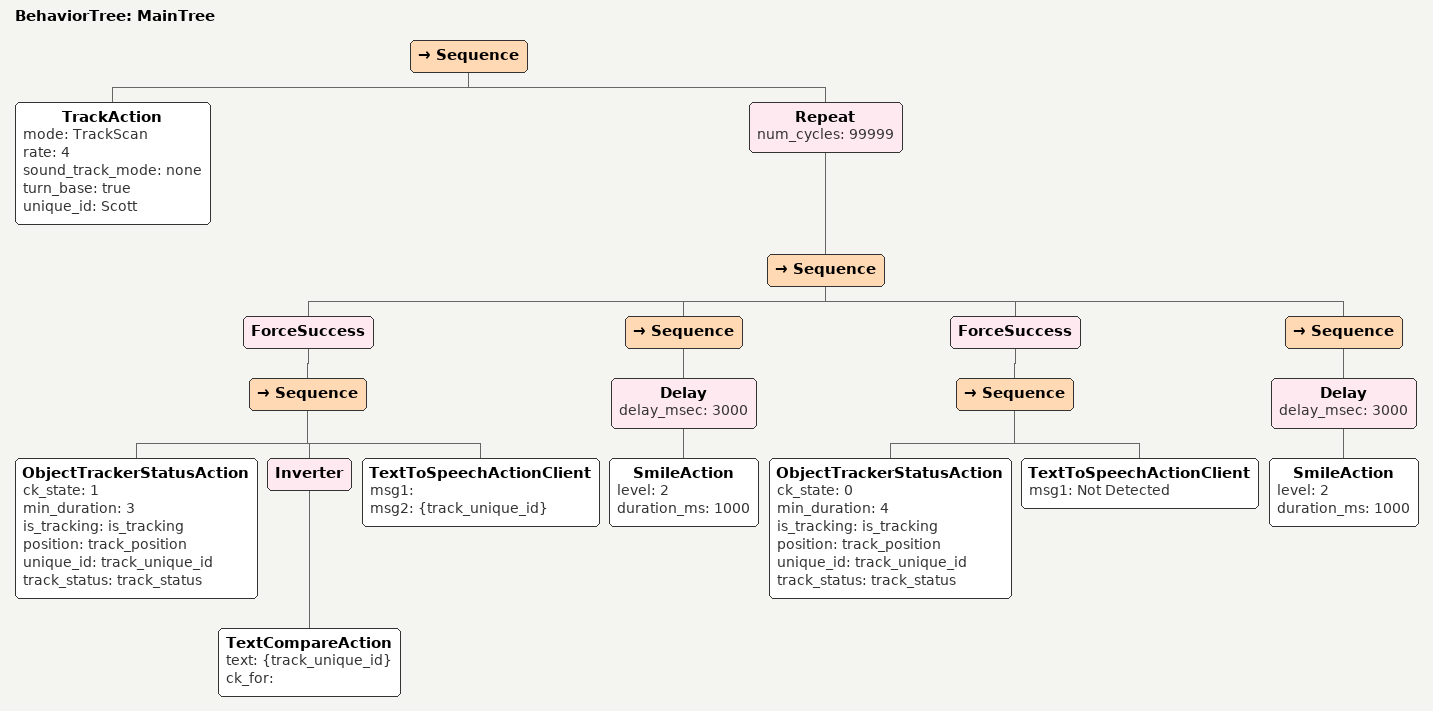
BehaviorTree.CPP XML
<root BTCPP_format="4" main_tree_to_execute="MainTree">
	<BehaviorTree ID="MainTree">
		<Sequence>
			<TrackAction mode="TrackScan" rate="4" sound_track_mode="none" turn_base="true" unique_id="Scott" />
			<Repeat num_cycles="99999">
				<Sequence>
					<ForceSuccess>
						<Sequence>
							<ObjectTrackerStatusAction ck_state="1" min_duration="3" is_tracking="is_tracking" position="track_position"
								unique_id="track_unique_id" track_status="track_status"/>
							<!--TextToSpeechActionClient msg1="Detected" /-->
							<Inverter>
								<TextCompareAction text="{track_unique_id}" ck_for=""/>
							</Inverter>
							<TextToSpeechActionClient msg1="" msg2="{track_unique_id}" />
						</Sequence>
					</ForceSuccess>

					<Sequence>
						<Delay delay_msec="3000">
							<SmileAction level="2" duration_ms="1000" />
						</Delay>
					</Sequence>

					<ForceSuccess>
						<Sequence>
							<ObjectTrackerStatusAction ck_state="0" min_duration="4" is_tracking="is_tracking" position="track_position"
								unique_id="track_unique_id" track_status="track_status"/>
							<TextToSpeechActionClient msg1="Not Detected" />
						</Sequence>
					</ForceSuccess>

					<Sequence>
						<Delay delay_msec="3000">
							<SmileAction level="2" duration_ms="1000" />
						</Delay>
					</Sequence>
				</Sequence>
			</Repeat>
		</Sequence>
	</BehaviorTree>
</root>
